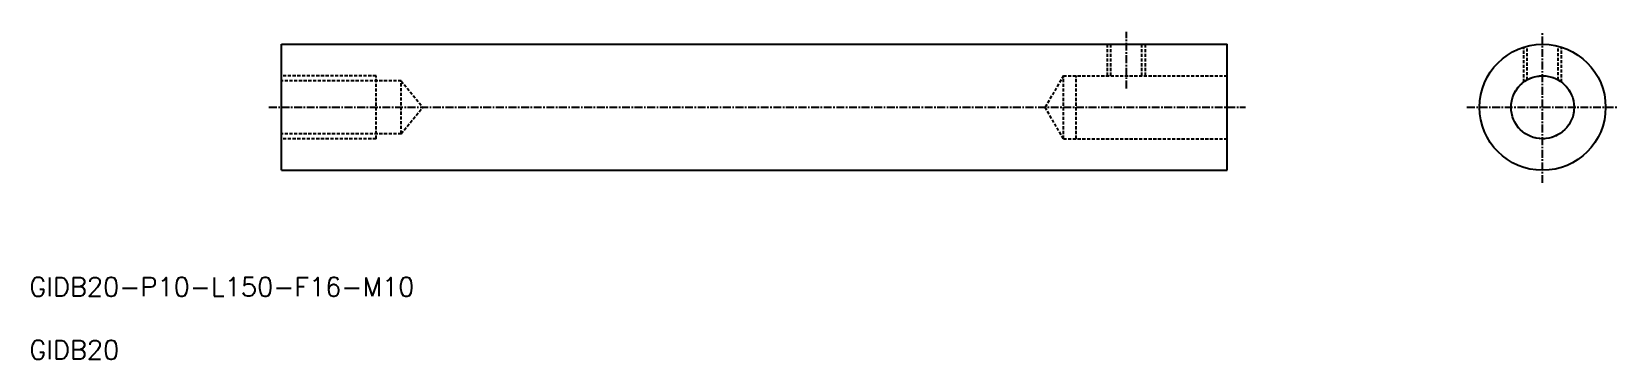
# Model space of a CAD drawing. Extents: x 10 to 262, y 10 to 62.
import ezdxf

# ---------------------------------------------------------------- set-up
doc = ezdxf.new("R2010")
doc.units = 0
doc.linetypes.add('CENTER', pattern=[2, 1.25, -0.25, 0.25, -0.25])
doc.linetypes.add('DASHED', pattern=[0.75, 0.5, -0.25])
doc.layers.get('0').update_dxf_attribs({"linetype": 'CONTINUOUS'})
doc.layers.add('CENTER', color=1, linetype='CENTER')
doc.styles.get("Standard").update_dxf_attribs({"font": 'txt.shx'})

msp = doc.modelspace()

# ---------------------------------------------------------------- linework, layer by layer
at = {"color": 7, "linetype": 'CONTINUOUS'}
for p, q in [((50, 60), (200, 60)), ((50, 40), (50, 60)), ((200, 40), (200, 60)), ((200, 40), (200, 60)), ((50, 40), (200, 40))]:
    msp.add_line(p, q, dxfattribs=at)
at = {"color": 3, "linetype": 'DASHED'}
for p, q in [((181, 55), (181, 60)), ((181.54, 55), (181.54, 60)), ((186.46, 55), (186.46, 60)), ((187, 55), (187, 60)), ((247, 54), (247, 59.54)), ((247.54, 54.35), (247.54, 59.69)), ((252.46, 54.35), (252.46, 59.69)), ((253, 54), (253, 59.54)), ((65, 55), (50, 55)), ((69, 54.19), (50, 54.19)), ((65, 45), (65, 55)), ((69, 45.81), (69, 54.19)), ((69, 54.19), (72.43, 50)), ((174, 55), (171.11, 50)), ((174, 45), (174, 55)), ((174, 55), (200, 55)), ((176, 45), (176, 55)), ((69, 45.81), (72.43, 50)), ((174, 45), (171.11, 50)), ((69, 45.81), (50, 45.81)), ((65, 45), (50, 45)), ((174, 45), (200, 45))]:
    msp.add_line(p, q, dxfattribs=at)
at = {"color": 7, "linetype": 'CONTINUOUS'}
for radius in [10, 5]:
    msp.add_circle((250, 50), radius, dxfattribs=at)
at = {"color": 3, "linetype": 'DASHED'}
msp.add_circle((250, 50), 5, dxfattribs=at)
at = {"layer": 'CENTER', "color": 1, "linetype": 'CENTER'}
for p, q in [((184, 53), (184, 62)), ((250, 38), (250, 62)), ((48, 50), (202.87, 50)), ((238, 50), (262, 50))]:
    msp.add_line(p, q, dxfattribs=at)

# ---------------------------------------------------------------- texts
at = {"color": 7, "linetype": 'CONTINUOUS'}
for s, p in [('GIDB20-P10-L150-F16-M10', (10, 20)), ('GIDB20', (10, 10))]:
    msp.add_text(s, height=3, dxfattribs=at).set_placement(p)

doc.saveas('drawing.dxf')
